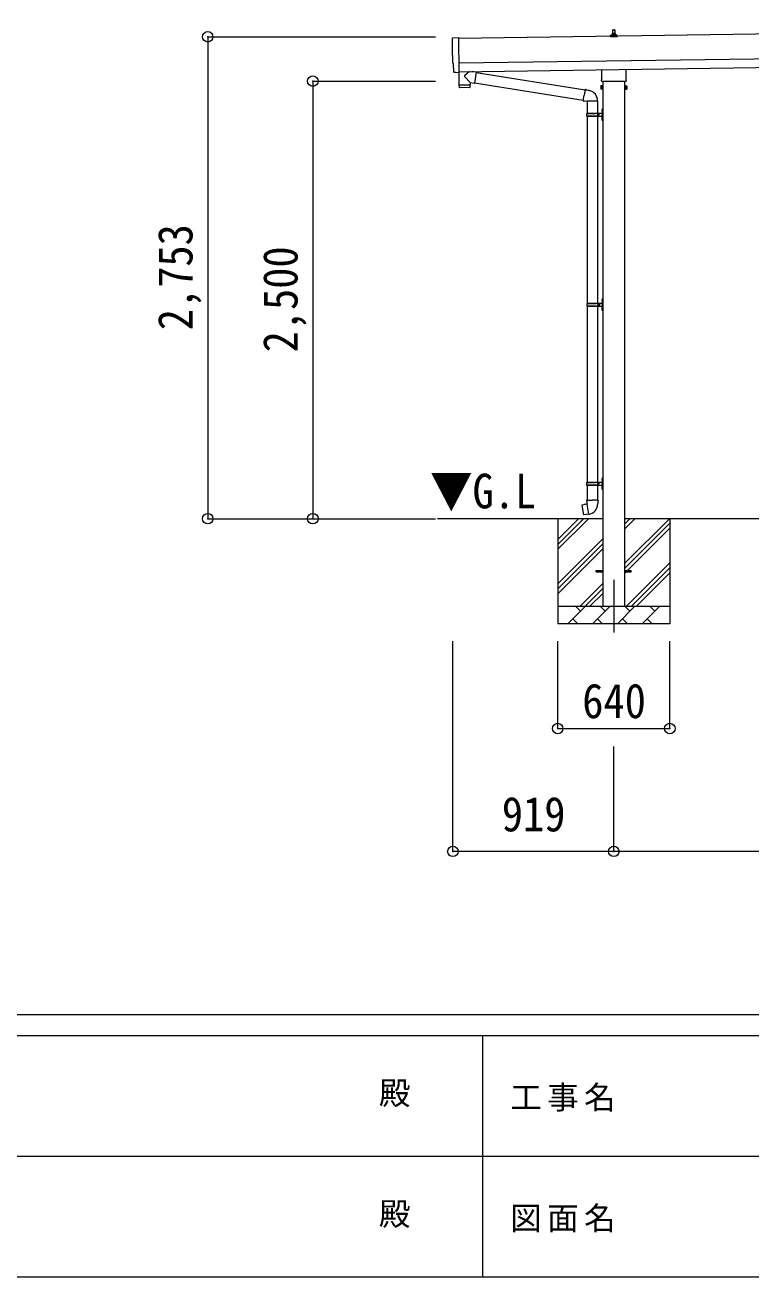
# Model space of a CAD drawing. Units: millimetres at full size, sheet at 1:60. Extents: x -16864 to 16864, y -11640 to 11640.
# Drawn here: x -3509 to 635, y -11640 to -4487 of the extents above; entities that cross this region are included whole.
import ezdxf
from ezdxf.enums import TextEntityAlignment as Align

# ---------------------------------------------------------------- set-up
doc = ezdxf.new("R2010")
doc.units = ezdxf.units.MM
doc.header["$LTSCALE"] = 60
doc.header["$PDMODE"] = 32
doc.header["$PDSIZE"] = 60
doc.linetypes.add('CHAIN1', pattern=[8, 5, -1, 1, -1])
for name, color, linetype, lineweight in [('0-1_Defpoints', 7, 'CHAIN1', 9), ('0-2_TEXT1', 4, 'Continuous', 9), ('0-3_SHAPE', 7, 'Continuous', 9), ('0-7_PARTS2', 7, 'Continuous', 9), ('0-8_TABLE1', 6, 'Continuous', 9), ('0-9_DIM1', 7, 'Continuous', 9), ('F-0', 7, 'Continuous', 9)]:
    doc.layers.add(name, color=color, linetype=linetype, lineweight=lineweight)
doc.styles.add('ＭＳ ゴシック', font='')
doc.styles.get('ＭＳ ゴシック').set_extended_font_data('MS Gothic')

msp = doc.modelspace()

# ---------------------------------------------------------------- linework, layer by layer
at = {"layer": '0-1_Defpoints'}
msp.add_line((-148.09, -7657.66), (-148.09, -8006.66), dxfattribs=at)
at = {"layer": '0-2_TEXT1'}
for p, q in [((4329.66, -4487.29), (-1035.29, -4563.93)), ((-166.03, -4553.91), (-166.03, -4546.19)), ((-129.53, -4553.91), (-166.03, -4553.91)), ((-165.65, -4545.41), (-129.91, -4545.41)), ((-165.27, -4545.22), (-158.55, -4543.59)), ((-158.16, -4543.41), (-137.4, -4543.41)), ((-157.78, -4542.62), (-157.78, -4538.41)), ((-156.78, -4538.41), (-138.78, -4538.41)), ((-153.78, -4538.41), (-153.06, -4514.88)), ((-152.06, -4513.91), (-143.51, -4513.91)), ((-142.51, -4514.88), (-141.78, -4538.41)), ((-137.78, -4542.62), (-137.78, -4538.41)), ((-130.3, -4545.22), (-137.02, -4543.59)), ((-129.53, -4553.91), (-129.53, -4546.19)), ((-1033.29, -4703.92), (4331.66, -4627.27)), ((-1032.58, -4753.91), (4332.37, -4677.27)), ((-1052.15, -4757.96), (-1059.08, -4757.7)), ((-216.39, -4797.89), (-216.39, -4742.25)), ((-79.79, -4740.3), (-79.79, -4797.89)), ((-222.09, -4836.16), (-221.33, -4834.85)), ((-222.09, -4836.16), (-222.09, -4853.16)), ((-222.09, -4853.16), (-221.33, -4854.48)), ((-215.09, -4839.76), (-221.33, -4839.76)), ((-215.09, -4849.57), (-221.33, -4849.57)), ((-215.09, -4854.48), (-221.33, -4854.48)), ((-218.09, -4806.66), (-218.09, -4801.16)), ((-80.15, -4810.16), (-216.03, -4810.16)), ((-212.59, -4853.86), (-215.09, -4853.86)), ((-210.59, -4810.16), (-210.59, -7807.66)), ((-85.59, -7807.66), (-85.59, -4810.16)), ((-83.59, -4853.86), (-81.09, -4853.86)), ((-81.09, -4839.76), (-74.85, -4839.76)), ((-81.09, -4849.57), (-74.85, -4849.57)), ((-81.09, -4854.48), (-74.85, -4854.48)), ((-78.09, -4801.16), (-78.09, -4806.66)), ((-74.09, -4836.16), (-74.85, -4834.85)), ((-74.09, -4853.16), (-74.85, -4854.48)), ((-74.09, -4836.16), (-74.09, -4853.16)), ((-248.09, -7603.16), (-210.59, -7603.16)), ((-248.09, -7612.16), (-248.09, -7603.16)), ((-248.09, -7603.16), (-210.59, -7603.16)), ((-248.09, -7612.16), (-248.09, -7603.16)), ((-248.09, -7612.16), (-210.59, -7612.16)), ((-248.09, -7612.16), (-210.59, -7612.16)), ((-85.59, -7603.16), (-48.09, -7603.16)), ((-85.59, -7603.16), (-48.09, -7603.16)), ((-85.59, -7612.16), (-48.09, -7612.16)), ((-85.59, -7612.16), (-48.09, -7612.16)), ((-48.09, -7612.16), (-48.09, -7603.16)), ((-48.09, -7612.16), (-48.09, -7603.16))]:
    msp.add_line(p, q, dxfattribs=at)
for points in [[(-1066.91, -4560.95), (-1035.36, -4558.84), (-1032.54, -4756.68)], [(-1061.96, -4754.75), (-1062.63, -4707.72), (-1063.23, -4707.73)], [(-1051.42, -4757.68), (-1050.76, -4757.04), (-1032.52, -4757.68)], [(-215.09, -4854.48), (-215.09, -4834.85), (-221.33, -4834.85)], [(-215.09, -4853.86), (-215.09, -4835.46), (-212.59, -4835.46)], [(-81.09, -4853.86), (-81.09, -4835.46), (-83.59, -4835.46)], [(-81.09, -4854.48), (-81.09, -4834.85), (-74.85, -4834.85)]]:
    msp.add_lwpolyline(points, dxfattribs=at)
for points in [[(-212.59, -4855.16), (-212.59, -4834.16), (-210.59, -4834.16), (-210.59, -4855.16)], [(-83.59, -4855.16), (-83.59, -4834.16), (-85.59, -4834.16), (-85.59, -4855.16)]]:
    msp.add_lwpolyline(points, close=True, dxfattribs=at)
for centre, radius, start, end in [((-165.03, -4546.19), 1, 103.62699, 180), ((-158.78, -4542.62), 1, 283.62699, 0), ((-153.7, -4539.04), 4.13, 90, 171.17633), ((-156.78, -4539.41), 1, 90, 180), ((-152.06, -4514.91), 1, 90, 178.60509), ((-144.45, -4538.41), 4.83, 133.60282, 180), ((-151.12, -4538.41), 4.83, 0, 46.39718), ((-143.51, -4514.91), 1, 1.39491, 90), ((-141.87, -4539.04), 4.13, 8.82367, 90), ((-138.78, -4539.41), 1, 0, 90), ((-136.78, -4542.62), 1, 180, 256.37301), ((-130.53, -4546.19), 1, 0, 76.37301), ((-217.74, -4837.3), 4.34, 145.61575, 214.38425), ((-205.85, -4844.66), 16.24, 162.41205, 197.58795), ((-217.74, -4852.03), 4.34, 145.61575, 214.38425), ((-214.09, -4801.16), 4, 125.09963, 180), ((-214.09, -4806.66), 4, 180, 194.47751), ((-214.09, -4806.66), 4, 194.47751, 241.04498), ((-82.09, -4806.66), 4, 298.95502, 345.52249), ((-82.09, -4801.16), 4, 0, 54.90037), ((-82.09, -4806.66), 4, 345.52249, 0), ((-90.33, -4844.66), 16.24, 342.41205, 17.58795), ((-78.43, -4837.3), 4.34, 325.61575, 34.38425), ((-78.43, -4852.03), 4.34, 325.61575, 34.38425)]:
    msp.add_arc(centre, radius, start, end, dxfattribs=at)
for centre, major_axis, ratio, start_param, end_param in [((-1066.71, -4563.94), (-3, -0.04), 0.99863, 4.7647489, 6.2979817), ((-5831.08, -4702.43), (4762.89, 68.04), 0.99863, 6.2686928, 6.2979817), ((-1063.3, -4703.33), (-4.41, -0.06), 0.99863, 6.2686928, 7.8539816), ((-1058.96, -4754.7), (-2.15, -2.1), 0.9974, 5.5252311, 7.0411395), ((-1052.11, -4756.96), (-0.717, -0.7), 0.9974, 0.7579542, 1.5707963)]:
    msp.add_ellipse(centre, major_axis=major_axis, ratio=ratio, start_param=start_param, end_param=end_param, dxfattribs=at)
at = {"layer": '0-3_SHAPE'}
for p, q in [((-210.59, -7307.66), (-1154.75, -7307.66)), ((-468.09, -7307.66), (-468.09, -7907.66)), ((-468.09, -7426.15), (-349.61, -7307.66)), ((-468.09, -7454.43), (-321.32, -7307.66)), ((-468.09, -7482.71), (-293.04, -7307.66)), ((2789.41, -7307.66), (-85.59, -7307.66)), ((-85.59, -7336.49), (-56.76, -7307.66)), ((-85.59, -7364.77), (-28.48, -7307.66)), ((-85.59, -7562.76), (169.51, -7307.66)), ((-85.59, -7591.05), (171.91, -7333.55)), ((-85.59, -7619.33), (171.91, -7361.83)), ((171.91, -7307.66), (171.91, -7907.66)), ((-468.09, -7680.7), (-210.59, -7423.2)), ((-468.09, -7708.99), (-210.59, -7451.49)), ((-468.09, -7737.27), (-210.59, -7479.77)), ((-75.93, -7807.66), (171.91, -7559.82)), ((-47.65, -7807.66), (171.91, -7588.11)), ((-19.36, -7807.66), (171.91, -7616.39)), ((-340.49, -7807.66), (-210.59, -7677.76)), ((-312.21, -7807.66), (-210.59, -7706.05)), ((-283.92, -7807.66), (-210.59, -7734.33)), ((-468.09, -7807.66), (171.91, -7807.66)), ((-410.22, -7907.66), (-310.22, -7807.66)), ((-338.77, -7836.22), (-367.33, -7807.66)), ((-268.8, -7907.66), (-168.8, -7807.66)), ((-197.35, -7836.22), (-225.91, -7807.66)), ((-127.38, -7907.66), (-27.38, -7807.66)), ((-55.93, -7836.22), (-84.48, -7807.66)), ((14.04, -7907.66), (114.04, -7807.66)), ((85.49, -7836.22), (56.94, -7807.66)), ((171.91, -7907.66), (-468.09, -7907.66)), ((-381.67, -7879.11), (-353.11, -7907.66)), ((-240.25, -7879.11), (-211.69, -7907.66)), ((-98.82, -7879.11), (-70.27, -7907.66)), ((42.6, -7879.11), (71.15, -7907.66))]:
    msp.add_line(p, q, dxfattribs=at)
at = {"layer": '0-8_TABLE1'}
for p, q in [((-2466.3, -4554.37), (-1165.61, -4554.37)), ((-2466.3, -4554.37), (-2466.3, -7307.66)), ((-1866.3, -4807.66), (-1165.61, -4807.66)), ((-1866.3, -4807.66), (-1866.3, -7307.66)), ((-2466.3, -7307.66), (-1165.61, -7307.66)), ((-1066.61, -9208.66), (-1066.61, -8006.66)), ((-468.09, -8506.66), (-468.09, -8006.66)), ((171.91, -8506.66), (171.91, -8006.66)), ((-468.09, -8506.66), (171.91, -8506.66)), ((-148.09, -9208.66), (-148.09, -8608.66)), ((-148.09, -9208.66), (-1066.61, -9208.66)), ((2851.91, -9208.66), (-148.09, -9208.66))]:
    msp.add_line(p, q, dxfattribs=at)
for p in [(-2466.3, -4554.37), (-1866.3, -4807.66), (-2466.3, -7307.66), (-1866.3, -7307.66), (-468.09, -8506.66), (171.91, -8506.66), (-1066.61, -9208.66), (-148.09, -9208.66)]:
    msp.add_point(p, dxfattribs=at)
at = {"layer": '0-9_DIM1'}
for p, q in [((-1032.54, -4756.68), (-1032.52, -4757.68)), ((-968.08, -4815.98), (-998.96, -4782.87)), ((-971.13, -4753.03), (-998.78, -4775.54)), ((-933.51, -4757.04), (-959.35, -4752.87)), ((-933.51, -4757.04), (-943.68, -4819.93)), ((-933.81, -4758.87), (-311.65, -4857.92)), ((-1031.89, -4829.91), (-1031.48, -4842.96)), ((-970.9, -4845.04), (-1028.43, -4845.86)), ((-1027.41, -4828.84), (-1027.38, -4829.84)), ((-972.41, -4828.06), (-972.42, -4829.06)), ((-968.08, -4815.98), (-943.68, -4819.93)), ((-968.08, -4815.98), (-967.91, -4828)), ((-943.38, -4818.1), (-322.07, -4917.02)), ((-311.33, -4856.11), (-316.86, -4887.47)), ((-311.33, -4856.11), (-310.19, -4854.12)), ((-310.19, -4854.12), (-306.62, -4854.75)), ((-306.62, -4854.75), (-306.21, -4857.1)), ((-291.7, -4859.92), (-290.01, -4861.55)), ((-290.01, -4861.55), (-287.89, -4862)), ((-322.39, -4918.84), (-316.86, -4887.47)), ((-322.39, -4918.84), (-322, -4921.09)), ((-322.39, -4918.84), (-317.24, -4919.65)), ((-322, -4921.09), (-318.43, -4921.72)), ((-318.43, -4921.72), (-317.24, -4919.65)), ((-317.24, -4919.65), (-302.64, -4921.97)), ((-302.64, -4921.97), (-300.43, -4920.98)), ((-240.13, -4921.38), (-301.32, -4921.38)), ((-300.59, -4921.38), (-300.59, -4990.67)), ((-240.59, -4921.38), (-240.59, -4990.67)), ((-303.59, -4992.67), (-253.26, -4992.67)), ((-303.59, -5006.67), (-253.26, -5006.67)), ((-302.59, -4990.67), (-216.59, -4990.67)), ((-302.59, -4990.67), (-302.59, -4992.67)), ((-302.59, -5008.67), (-302.59, -5006.67)), ((-243.59, -4990.67), (-243.59, -4995.17)), ((-243.59, -4995.17), (-241.59, -4995.17)), ((-243.59, -5008.67), (-243.59, -5004.17)), ((-243.59, -5004.17), (-241.59, -5004.17)), ((-241.59, -4995.17), (-241.59, -4999.67)), ((-241.59, -5004.17), (-241.59, -4999.67)), ((-235.59, -4990.67), (-235.59, -4999.67)), ((-235.59, -4995.17), (-232.59, -4995.17)), ((-235.59, -5008.67), (-235.59, -4999.67)), ((-235.59, -5004.17), (-232.59, -5004.17)), ((-232.59, -4995.17), (-232.59, -4999.67)), ((-232.59, -5004.17), (-232.59, -4999.67)), ((-216.89, -4973.52), (-214.85, -4974.52)), ((-215.62, -4971.52), (-214.99, -4971.52)), ((-215.62, -4971.52), (-215.62, -4979.82)), ((-215.62, -4979.82), (-214.99, -4979.82)), ((-214.99, -4971.52), (-214.99, -4979.82)), ((-214.99, -4971.52), (-214.59, -4971.92)), ((-214.99, -4979.82), (-214.59, -4979.42)), ((-214.85, -4974.52), (-214.23, -4975.67)), ((-214.59, -4967.67), (-211.59, -4966.17)), ((-214.59, -4967.67), (-214.59, -4999.67)), ((-214.59, -4971.92), (-214.59, -4979.42)), ((-214.59, -5031.67), (-214.59, -4999.67)), ((-211.59, -4966.17), (-211.59, -4999.67)), ((-211.59, -4966.17), (-210.59, -4966.17)), ((-211.59, -5033.17), (-211.59, -4999.67)), ((-210.59, -4966.17), (-210.59, -4999.67)), ((-210.59, -5033.17), (-210.59, -4999.67)), ((-302.59, -5008.67), (-216.59, -5008.67)), ((-300.59, -5008.67), (-300.59, -6076.16)), ((-240.59, -5008.67), (-240.59, -6076.16)), ((-216.89, -5021.52), (-214.85, -5022.52)), ((-215.62, -5019.52), (-214.99, -5019.52)), ((-215.62, -5019.52), (-215.62, -5027.82)), ((-215.62, -5027.82), (-214.99, -5027.82)), ((-214.99, -5019.52), (-214.99, -5027.82)), ((-214.99, -5019.52), (-214.59, -5019.92)), ((-214.99, -5027.82), (-214.59, -5027.42)), ((-214.85, -5022.52), (-214.23, -5023.67)), ((-214.59, -5019.92), (-214.59, -5027.42)), ((-214.59, -5031.67), (-211.59, -5033.17)), ((-211.59, -5033.17), (-210.59, -5033.17)), ((-301.09, -6078.16), (-250.76, -6078.16)), ((-300.09, -6076.16), (-300.09, -6078.16)), ((-300.09, -6076.16), (-216.59, -6076.16)), ((-241.09, -6076.16), (-241.09, -6080.66)), ((-233.09, -6076.16), (-233.09, -6085.16)), ((-216.89, -6059.02), (-214.85, -6060.01)), ((-215.62, -6057.01), (-214.99, -6057.01)), ((-215.62, -6057.01), (-215.62, -6065.31)), ((-215.62, -6065.31), (-214.99, -6065.31)), ((-214.99, -6057.01), (-214.99, -6065.31)), ((-214.99, -6057.01), (-214.59, -6057.41)), ((-214.99, -6065.31), (-214.59, -6064.91)), ((-214.85, -6060.01), (-214.23, -6061.16)), ((-214.59, -6053.16), (-211.59, -6051.66)), ((-214.59, -6053.16), (-214.59, -6085.16)), ((-214.59, -6057.41), (-214.59, -6064.91)), ((-211.59, -6051.66), (-211.59, -6085.16)), ((-211.59, -6051.66), (-210.59, -6051.66)), ((-210.59, -6051.66), (-210.59, -6085.16)), ((-301.09, -6092.16), (-250.76, -6092.16)), ((-300.59, -6094.16), (-300.59, -7098.66)), ((-300.09, -6094.16), (-300.09, -6092.16)), ((-300.09, -6094.16), (-216.59, -6094.16)), ((-241.09, -6080.66), (-239.09, -6080.66)), ((-241.09, -6094.16), (-241.09, -6089.66)), ((-241.09, -6089.66), (-239.09, -6089.66)), ((-240.59, -6094.16), (-240.59, -7098.66)), ((-239.09, -6080.66), (-239.09, -6085.16)), ((-239.09, -6089.66), (-239.09, -6085.16)), ((-233.09, -6080.66), (-230.09, -6080.66)), ((-233.09, -6094.16), (-233.09, -6085.16)), ((-233.09, -6089.66), (-230.09, -6089.66)), ((-230.09, -6080.66), (-230.09, -6085.16)), ((-230.09, -6089.66), (-230.09, -6085.16)), ((-216.89, -6107.02), (-214.85, -6108.01)), ((-215.62, -6105.01), (-214.99, -6105.01)), ((-215.62, -6105.01), (-215.62, -6113.31)), ((-215.62, -6113.31), (-214.99, -6113.31)), ((-214.99, -6105.01), (-214.99, -6113.31)), ((-214.99, -6105.01), (-214.59, -6105.41)), ((-214.99, -6113.31), (-214.59, -6112.91)), ((-214.85, -6108.01), (-214.23, -6109.16)), ((-214.59, -6117.16), (-214.59, -6085.16)), ((-214.59, -6105.41), (-214.59, -6112.91)), ((-214.59, -6117.16), (-211.59, -6118.66)), ((-211.59, -6118.66), (-211.59, -6085.16)), ((-211.59, -6118.66), (-210.59, -6118.66)), ((-210.59, -6118.66), (-210.59, -6085.16)), ((-215.62, -7079.51), (-214.99, -7079.51)), ((-215.62, -7079.51), (-215.62, -7087.81)), ((-214.99, -7079.51), (-214.99, -7087.81)), ((-214.99, -7079.51), (-214.59, -7079.91)), ((-214.59, -7075.66), (-211.59, -7074.16)), ((-214.59, -7075.66), (-214.59, -7107.66)), ((-214.59, -7079.91), (-214.59, -7087.41)), ((-211.59, -7074.16), (-211.59, -7107.66)), ((-211.59, -7074.16), (-210.59, -7074.16)), ((-210.59, -7074.16), (-210.59, -7107.66)), ((-303.59, -7100.66), (-253.26, -7100.66)), ((-303.59, -7114.66), (-253.26, -7114.66)), ((-302.59, -7098.66), (-216.59, -7098.66)), ((-302.59, -7098.66), (-302.59, -7100.66)), ((-302.59, -7116.66), (-302.59, -7114.66)), ((-302.59, -7116.66), (-216.59, -7116.66)), ((-300.59, -7116.66), (-300.59, -7201.59)), ((-243.59, -7098.66), (-243.59, -7103.16)), ((-243.59, -7103.16), (-241.59, -7103.16)), ((-243.59, -7116.66), (-243.59, -7112.16)), ((-243.59, -7112.16), (-241.59, -7112.16)), ((-241.59, -7103.16), (-241.59, -7107.66)), ((-241.59, -7112.16), (-241.59, -7107.66)), ((-240.59, -7116.66), (-240.59, -7201.59)), ((-235.59, -7098.66), (-235.59, -7107.66)), ((-235.59, -7103.16), (-232.59, -7103.16)), ((-235.59, -7116.66), (-235.59, -7107.66)), ((-235.59, -7112.16), (-232.59, -7112.16)), ((-232.59, -7103.16), (-232.59, -7107.66)), ((-232.59, -7112.16), (-232.59, -7107.66)), ((-216.89, -7081.52), (-214.85, -7082.51)), ((-216.89, -7129.52), (-214.85, -7130.51)), ((-215.62, -7087.81), (-214.99, -7087.81)), ((-215.62, -7127.51), (-214.99, -7127.51)), ((-215.62, -7127.51), (-215.62, -7135.81)), ((-215.62, -7135.81), (-214.99, -7135.81)), ((-214.99, -7087.81), (-214.59, -7087.41)), ((-214.99, -7127.51), (-214.99, -7135.81)), ((-214.99, -7127.51), (-214.59, -7127.91)), ((-214.99, -7135.81), (-214.59, -7135.41)), ((-214.85, -7082.51), (-214.23, -7083.66)), ((-214.85, -7130.51), (-214.23, -7131.66)), ((-214.59, -7139.66), (-214.59, -7107.66)), ((-214.59, -7127.91), (-214.59, -7135.41)), ((-214.59, -7139.66), (-211.59, -7141.16)), ((-211.59, -7141.16), (-211.59, -7107.66)), ((-211.59, -7141.16), (-210.59, -7141.16)), ((-210.59, -7141.16), (-210.59, -7107.66)), ((-302.44, -7201.59), (-304.59, -7202.37)), ((-304.59, -7202.37), (-304.59, -7205.99)), ((-304.59, -7205.99), (-302.35, -7206.81)), ((-302.44, -7201.59), (-270.59, -7201.59)), ((-302.44, -7201.59), (-302.35, -7206.81)), ((-302.35, -7206.81), (-302.09, -7221.59)), ((-302.09, -7221.59), (-300.74, -7223.59)), ((-300.94, -7223.79), (-300.94, -7224.5)), ((-300.74, -7223.59), (-300.77, -7223.6)), ((-238.74, -7201.59), (-270.59, -7201.59)), ((-240.4, -7223.53), (-240.48, -7225.7)), ((-239.09, -7221.59), (-240.4, -7223.53)), ((-236.59, -7205.99), (-238.83, -7206.81)), ((-238.74, -7201.59), (-236.59, -7202.37)), ((-236.59, -7202.37), (-236.59, -7205.99)), ((-329.05, -7230.04), (-329.86, -7231.21)), ((-329.86, -7231.21), (-320.24, -7285.77)), ((-301.18, -7224.79), (-329.05, -7230.04)), ((-316.31, -7227.44), (-316.52, -7227.68)), ((-306.21, -7284.68), (-306.49, -7284.53)), ((-290.82, -7282.09), (-300.96, -7224.61)), ((-290.52, -7282.85), (-290.76, -7282.19))]:
    msp.add_line(p, q, dxfattribs=at)
for points in [[(-1032.92, -4757.67), (-1031.91, -4828.91), (-967.91, -4828)], [(-967.94, -4842.05), (-967.9, -4828.99), (-1031.89, -4829.91)], [(-311.33, -4856.11), (-306.21, -4857.1), (-291.7, -4859.92)], [(-216.89, -4977.82), (-214.85, -4976.82), (-214.23, -4975.67)], [(-216.89, -5025.82), (-214.85, -5024.82), (-214.23, -5023.67)], [(-216.89, -6063.31), (-214.85, -6062.31), (-214.23, -6061.16)], [(-216.89, -6111.31), (-214.85, -6110.31), (-214.23, -6109.16)], [(-216.89, -7085.81), (-214.85, -7084.81), (-214.23, -7083.66)], [(-216.89, -7133.81), (-214.85, -7132.81), (-214.23, -7131.66)], [(-238.74, -7201.59), (-238.83, -7206.81), (-239.09, -7221.59)], [(-291.09, -7282), (-319.08, -7286.59), (-320.24, -7285.77)], [(-314.06, -7227.22), (-314.34, -7227.07), (-316.31, -7227.44)], [(-304.03, -7284.12), (-304.24, -7284.36), (-306.21, -7284.68)]]:
    msp.add_lwpolyline(points, dxfattribs=at)
for centre, radius, start, end in [((-995.47, -4779.29), 5, 131.47396, 225.79244), ((-1028.48, -4842.86), 3, 181.81845, 270.86677), ((-970.94, -4842.04), 3, 270.81845, 359.81845), ((-300.43, -4920.98), 60.3, 359.62495, 78), ((-254.84, -4999.67), 49.25, 171.82876, 180.00002), ((-254.84, -4999.67), 49.25, 180.00002, 188.17127), ((-253.26, -4990.67), 2, 270, 359.99998), ((-253.26, -5008.67), 2, 0.00005, 90.00004), ((-211.29, -4975.67), 6, 136.21765, 223.78235), ((-216.59, -4988.67), 2, 270, 359.99998), ((-211.29, -5023.67), 6, 136.21765, 223.78235), ((-216.59, -5010.67), 2, 0.00005, 90.00004), ((-252.34, -6085.16), 49.25, 171.82876, 180.00002), ((-250.76, -6076.16), 2, 270, 359.99998), ((-211.29, -6061.16), 6, 136.21765, 223.78235), ((-216.59, -6074.16), 2, 270, 359.99998), ((-252.34, -6085.16), 49.25, 180.00002, 188.17127), ((-250.76, -6094.16), 2, 0.00005, 90.00004), ((-211.29, -6109.16), 6, 136.21765, 223.78235), ((-216.59, -6096.16), 2, 0.00005, 90.00004), ((-211.29, -7083.66), 6, 136.21765, 223.78235), ((-254.84, -7107.66), 49.25, 171.82876, 180.00002), ((-254.84, -7107.66), 49.25, 180.00002, 188.17127), ((-253.26, -7098.66), 2, 270, 359.99998), ((-253.26, -7116.66), 2, 0.00005, 90.00004), ((-211.29, -7131.66), 6, 136.21765, 223.78235), ((-216.59, -7096.66), 2, 270, 359.99998), ((-216.59, -7118.66), 2, 0.00005, 90.00004), ((-300.74, -7223.79), 0.2, 100, 180), ((-301.24, -7224.5), 0.3, 280.66842, 0), ((-291.04, -7282.29), 0.3, 20, 99.33158), ((-290.33, -7282.78), 0.2, 200, 279.96938), ((-300.74, -7223.59), 60.3, 279.96938, 358)]:
    msp.add_arc(centre, radius, start, end, dxfattribs=at)
at = {"layer": 'F-0', "color": 5, "lineweight": 5}
for p, q in [((-16864.12, -10140), (16015.88, -10140)), ((-16864.12, -10260), (10682.37, -10260)), ((-897.63, -10260), (-897.63, -11640)), ((-6897.63, -10950), (5402.37, -10950)), ((-16864.12, -11640), (16015.88, -11640))]:
    msp.add_line(p, q, dxfattribs=at)

# ---------------------------------------------------------------- texts
at = {"layer": '0-7_PARTS2', "style": 'ＭＳ ゴシック', "width": 0.9}
msp.add_text('▼G.L', height=197.9, dxfattribs=at).set_placement((-1197.47, -7307.95), align=Align.BOTTOM_LEFT)
at = {"layer": '0-8_TABLE1', "color": 7, "style": 'ＭＳ ゴシック', "width": 0.9}
for s, p in [('2,753', (-2493.8, -6231.02)), ('2,500', (-1893.8, -6357.66))]:
    msp.add_text(s, height=197.9, rotation=90, dxfattribs=at).set_placement(p, align=Align.BOTTOM_LEFT)
for s, p in [('640', (-328.09, -8506.66)), ('919', (-787.35, -9153.66))]:
    msp.add_text(s, height=197.9, dxfattribs=at).set_placement(p, align=Align.BOTTOM_LEFT)
at = {"layer": 'F-0', "style": 'ＭＳ ゴシック'}
for p in [(-1489.06, -10695), (-1489.06, -11385)]:
    msp.add_text('殿', height=132, dxfattribs=at).set_placement(p, align=Align.BOTTOM_LEFT)
at = {"layer": 'F-0', "char_height": 132, "attachment_point": 7, "style": 'ＭＳ ゴシック'}
for s, insert in [('\\T1.17;工事名', (-739.42, -10695)), ('\\T1.17;図面名', (-739.42, -11385))]:
    msp.add_mtext(s, dxfattribs=dict(at, insert=insert))

doc.saveas('drawing.dxf')
